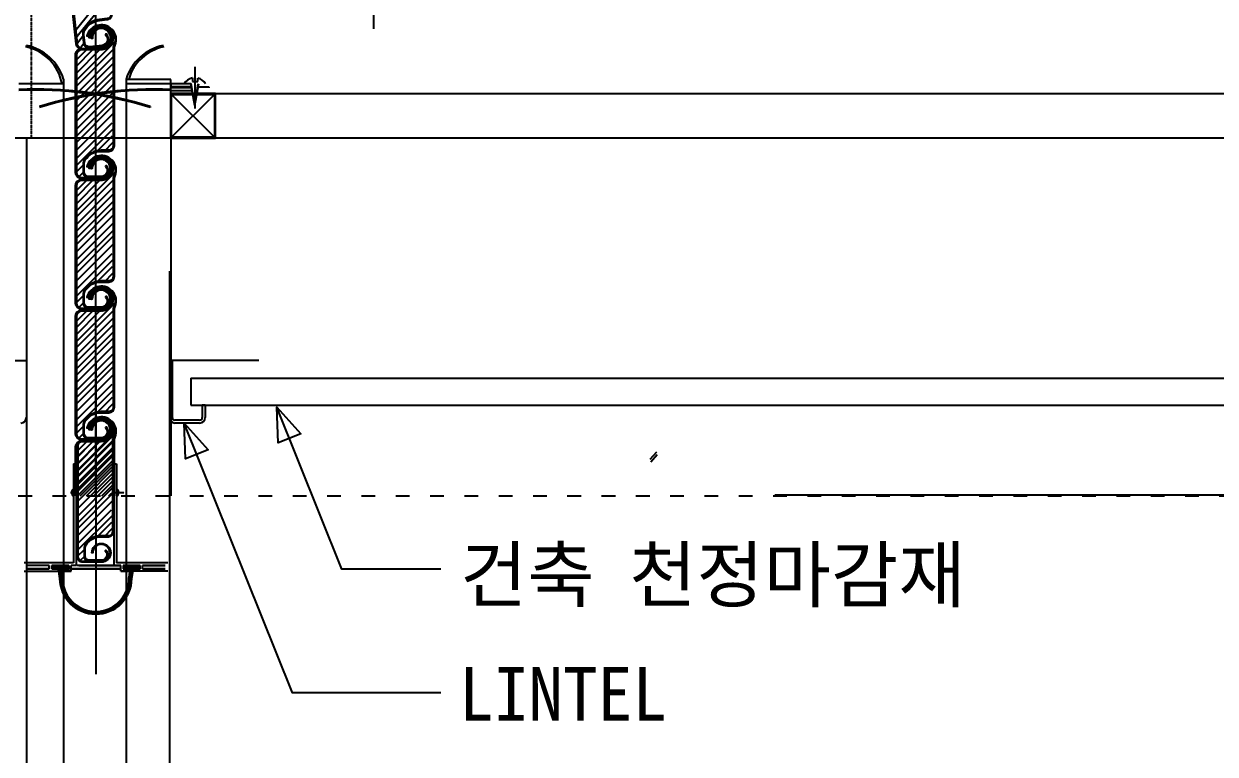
# Model space of a CAD drawing. Header units: millimetres. Extents: x -6941 to 136681, y 2065 to 58366.
# Drawn here: x 46986 to 51152, y 30791 to 33343 of the extents above; entities that cross this region are included whole.
import ezdxf

# ---------------------------------------------------------------- set-up
doc = ezdxf.new("R2010")
doc.units = ezdxf.units.MM
doc.header["$LTSCALE"] = 4
doc.header["$MEASUREMENT"] = 0
for name, pattern in [('ACAD_ISO03W100', [30, 12, -18]), ('CENTER', [2, 1.25, -0.25, 0.25, -0.25]), ('HIDDENX2', [0.75, 0.5, -0.25]), ('PHANTOM2', [1.25, 0.625, -0.125, 0.125, -0.125, 0.125, -0.125])]:
    doc.linetypes.add(name, pattern=pattern)
doc.layers.get('0').update_dxf_attribs({"linetype": 'CONTINUOUS'})
for name, color, linetype in [('3', 2, 'CONTINUOUS'), ('4', 4, 'CONTINUOUS'), ('6', 3, 'CONTINUOUS'), ('DIM', 7, 'CONTINUOUS'), ('FIN', 5, 'CONTINUOUS'), ('STL', 4, 'CONTINUOUS'), ('TEXT', 2, 'CONTINUOUS')]:
    doc.layers.add(name, color=color, linetype=linetype)
doc.styles.add('굴림체', font='')
doc.styles.get('굴림체').set_extended_font_data('GulimChe')

msp = doc.modelspace()

# ---------------------------------------------------------------- hatches: boundary and pattern name
h = msp.add_hatch()
h.set_pattern_fill('ANSI31', color=3, scale=7.256249999999998, angle=-83.86252115383817, style=0)
h.set_pattern_definition([(321.1374788461618, (46212.44326268209, 36294.60724938747), (0.5691202514416402, 0.7062632850966888), [])])
h.paths.add_polyline_path([(47171.93789977466, 33278.86942111042), (47133.65830332043, 33634.85663972881), (47128.88759512573, 33679.2226022863, -0.4142135623730951), (47145.82675152344, 33700.24365048941), (47213.24407490904, 33707.49309033241), (47212.8522132931, 33711.13726997834), (47145.4348899075, 33703.88783009809, 0.4142135623730951), (47125.2434154798, 33678.83074067619), (47130.01412368032, 33634.46477817457), (47168.29372012874, 33278.47755953755)])
h.paths.add_polyline_path([(47250.41524293485, 33753.17666268062), (47246.77088385217, 33752.78478179213, -0.2720936361419788), (47230.48127075892, 33717.69248044204), (47237.22536230346, 33718.41767819684, 0.2343127547750866)])
h.paths.add_polyline_path([(47250.41524293485, 33753.17666268062, 0.4169926464723747), (47204.29656805356, 33790.70185886782), (47204.68842966368, 33787.05767922189, -0.4172597362139483), (47246.77088385217, 33752.78478179213)])
h.paths.add_polyline_path([(47204.68842966368, 33787.05767922189), (47204.29656805356, 33790.70185886782, 0.4142135623730886), (47167.16593722815, 33744.62372113105), (47170.81011686826, 33745.01558279704, -0.4142135623731196)])
h.paths.add_polyline_path([(47237.22536230346, 33718.41767819684), (47230.48127075892, 33717.69248044204, -0.1250859566082952), (47212.8522132931, 33711.13726997834), (47213.24407490904, 33707.49309033241, 0.1615525953664839)])
h.paths.add_polyline_path([(47193.92227445498, 33252.97165645372), (47261.33959784058, 33260.22109638985), (47260.94773622465, 33263.8652759799), (47216.45837642138, 33259.08129874703), (47193.53041283905, 33256.61583615553, -0.4142135623730951), (47172.50936462663, 33273.55499256488), (47171.93789977466, 33278.86942111042), (47168.29372012874, 33278.47755953755), (47168.86518498652, 33273.16313086163, 0.4142135623730951)])
h.paths.add_polyline_path([(47254.22077851256, 33326.42369318839), (47253.82891690244, 33330.06787279707, 0.4142135623731398), (47222.66086912716, 33291.38914410111), (47226.30504877309, 33291.78100571122, -0.4142135623731718)])
h.paths.add_polyline_path([(47292.55311797608, 33291.83927413162, 0.4744978678080391), (47253.82891690244, 33330.06787279707), (47254.22077851256, 33326.42369318839, -0.4818210777863555), (47288.82471982508, 33291.43835639667)])
h.paths.add_polyline_path([(47292.55311797608, 33291.83927413162), (47288.82471982508, 33291.43835639667, -0.3496906137869519), (47260.94773622465, 33263.8652759799), (47261.33959784058, 33260.22109638985, 0.3563939586925693)])
h = msp.add_hatch()
h.set_pattern_fill('ANSI31', color=3, scale=7.256249999999999, angle=-90.00000000000001, style=0)
h.set_pattern_definition([(315, (46538.52994882038, 35931.28781516191), (0.641367947623111, 0.6413679476231104), [])])
h.paths.add_polyline_path([(47170.09895072554, 32830.25166520935), (47170.09895072554, 33188.29108664852), (47170.09895072554, 33232.91281106036, -0.4142135623730951), (47189.18846993476, 33252.00233029287), (47256.99444217027, 33252.00233029287), (47256.99444217027, 33255.66751796838), (47189.18846993476, 33255.66751796838, 0.4142135623730951), (47166.43376303839, 33232.91281106036), (47166.43376303839, 33188.29108664852), (47166.43376303839, 32830.25166520935)])
h.paths.add_polyline_path([(47298.83678838962, 33293.44991857272), (47295.1714202238, 33293.44991857272, -0.2720936361419788), (47275.22330065842, 33260.30035398986), (47282.00627068293, 33260.30035398986, 0.2343127547750866)])
h.paths.add_polyline_path([(47298.83678838962, 33293.44991857272, 0.4169926464723747), (47256.99444217027, 33335.6907824808), (47256.99444217027, 33332.02559480529, -0.4172597362139483), (47295.1714202238, 33293.44991857272)])
h.paths.add_polyline_path([(47256.99444217027, 33332.02559480529), (47256.99444217027, 33335.6907824808, 0.4142135623730886), (47215.15021606467, 33293.8465564334), (47218.81540375182, 33293.8465564334, -0.4142135623731196)])
h.paths.add_polyline_path([(47282.00627068293, 33260.30035398986), (47275.22330065842, 33260.30035398986, -0.1250859566082952), (47256.99444217027, 33255.66751796838), (47256.99444217027, 33252.00233029287, 0.1615525953664839)])
h.paths.add_polyline_path([(47189.18846993476, 32802.15189296838), (47256.99444217027, 32802.15189296838), (47256.99444217027, 32805.81708068114), (47212.24860913937, 32805.81708068114), (47189.18846993476, 32805.81708068114, -0.4142135623730951), (47170.09895072554, 32824.9065998764), (47170.09895072554, 32830.25166520935), (47166.43376303839, 32830.25166520935), (47166.43376303839, 32824.9065998764, 0.4142135623730951)])
h.paths.add_polyline_path([(47256.99444217027, 32868.73613597911), (47256.99444217027, 32872.40132365462, 0.4142135623731398), (47221.8697268225, 32837.27660829287), (47225.53491451547, 32837.27660829287, -0.4142135623731718)])
h.paths.add_polyline_path([(47291.40949415744, 32830.25166520935, 0.4744978678080391), (47256.99444217027, 32872.40132365462), (47256.99444217027, 32868.73613597911, -0.4818210777863555), (47287.65960246094, 32830.25166520935)])
h.paths.add_polyline_path([(47291.40949415744, 32830.25166520935), (47287.65960246094, 32830.25166520935, -0.3496906137869519), (47256.99444217027, 32805.81708068114), (47256.99444217027, 32802.15189296838, 0.3563939586925693)])
h = msp.add_hatch()
h.set_pattern_fill('ANSI31', color=3, scale=7.256249999999999, angle=-90.00000000000001, style=0)
h.set_pattern_definition([(315, (46538.52994882038, 35474.64719021779), (0.641367947623111, 0.6413679476231104), [])])
h.paths.add_polyline_path([(47170.09895072554, 32373.6110402466), (47170.09895072554, 32731.6504617044), (47170.09895072554, 32776.27218609762, -0.4142135623730951), (47189.18846993476, 32795.36170529287), (47256.99444217027, 32795.36170529287), (47256.99444217027, 32799.02689296838), (47189.18846993476, 32799.02689296838, 0.4142135623730951), (47166.43376303839, 32776.27218609762), (47166.43376303839, 32731.6504617044), (47166.43376303839, 32373.6110402466)])
h.paths.add_polyline_path([(47298.83678838962, 32836.8092936286), (47295.1714202238, 32836.8092936286, -0.2720936361419788), (47275.22330065842, 32803.65972902712), (47282.00627068293, 32803.65972902712, 0.2343127547750866)])
h.paths.add_polyline_path([(47298.83678838962, 32836.8092936286, 0.4169926464723747), (47256.99444217027, 32879.05015751805), (47256.99444217027, 32875.38496984255, -0.4172597362139483), (47295.1714202238, 32836.8092936286)])
h.paths.add_polyline_path([(47256.99444217027, 32875.38496984255), (47256.99444217027, 32879.05015751805, 0.4142135623730886), (47215.15021606467, 32837.20593137752), (47218.81540375182, 32837.20593137752, -0.4142135623731196)])
h.paths.add_polyline_path([(47282.00627068293, 32803.65972902712), (47275.22330065842, 32803.65972902712, -0.1250859566082952), (47256.99444217027, 32799.02689296838), (47256.99444217027, 32795.36170529287, 0.1615525953664839)])
h.paths.add_polyline_path([(47189.18846993476, 32345.51126796838), (47256.99444217027, 32345.51126796838), (47256.99444217027, 32349.17645564389), (47212.24860913937, 32349.17645564389), (47189.18846993476, 32349.17645564389, -0.4142135623730951), (47170.09895072554, 32368.2659748764), (47170.09895072554, 32373.6110402466), (47166.43376303839, 32373.6110402466), (47166.43376303839, 32368.2659748764, 0.4142135623730951)])
h.paths.add_polyline_path([(47256.99444217027, 32412.09551103499), (47256.99444217027, 32415.76069861736, 0.4142135623731398), (47221.8697268225, 32380.63598333012), (47225.53491451547, 32380.63598333012, -0.4142135623731718)])
h.paths.add_polyline_path([(47291.40949415744, 32373.6110402466, 0.4744978678080391), (47256.99444217027, 32415.76069861736), (47256.99444217027, 32412.09551103499, -0.4818210777863555), (47287.65960246094, 32373.6110402466)])
h.paths.add_polyline_path([(47291.40949415744, 32373.6110402466), (47287.65960246094, 32373.6110402466, -0.3496906137869519), (47256.99444217027, 32349.17645564389), (47256.99444217027, 32345.51126796838, 0.3563939586925693)])
h = msp.add_hatch()
h.set_pattern_fill('ANSI31', color=3, scale=7.256249999999999, angle=-90.00000000000001, style=0)
h.set_pattern_definition([(315, (46538.52994882038, 35018.00656521779), (0.641367947623111, 0.6413679476231104), [])])
h.paths.add_polyline_path([(47170.09895072554, 31916.9704152466), (47170.09895072554, 32275.0098367044), (47170.09895072554, 32319.63156106036, -0.4142135623730951), (47189.18846993476, 32338.72108029287), (47256.99444217027, 32338.72108029287), (47256.99444217027, 32342.38626796838), (47189.18846993476, 32342.38626796838, 0.4142135623730951), (47166.43376303839, 32319.63156106036), (47166.43376303839, 32275.0098367044), (47166.43376303839, 31916.9704152466)])
h.paths.add_polyline_path([(47298.83678838962, 32380.1686686286), (47295.1714202238, 32380.1686686286, -0.2720936361419788), (47275.22330065842, 32347.01910402712), (47282.00627068293, 32347.01910402712, 0.2343127547750866)])
h.paths.add_polyline_path([(47298.83678838962, 32380.1686686286, 0.4169926464723747), (47256.99444217027, 32422.4095324808), (47256.99444217027, 32418.74434480529, -0.4172597362139483), (47295.1714202238, 32380.1686686286)])
h.paths.add_polyline_path([(47256.99444217027, 32418.74434480529), (47256.99444217027, 32422.4095324808, 0.4142135623730886), (47215.15021606467, 32380.5653064334), (47218.81540375182, 32380.5653064334, -0.4142135623731196)])
h.paths.add_polyline_path([(47282.00627068293, 32347.01910402712), (47275.22330065842, 32347.01910402712, -0.1250859566082952), (47256.99444217027, 32342.38626796838), (47256.99444217027, 32338.72108029287, 0.1615525953664839)])
h.paths.add_polyline_path([(47189.18846993476, 31888.87064296838), (47256.99444217027, 31888.87064296838), (47256.99444217027, 31892.53583064389), (47212.24860913937, 31892.53583064389), (47189.18846993476, 31892.53583064389, -0.4142135623730951), (47170.09895072554, 31911.6253498764), (47170.09895072554, 31916.9704152466), (47166.43376303839, 31916.9704152466), (47166.43376303839, 31911.6253498764, 0.4142135623730951)])
h.paths.add_polyline_path([(47256.99444217027, 31955.45488597911), (47256.99444217027, 31959.12007365462, 0.4142135623731398), (47221.8697268225, 31923.99535829287), (47225.53491451547, 31923.99535829287, -0.4142135623731718)])
h.paths.add_polyline_path([(47291.40949415744, 31916.9704152466, 0.4744978678080391), (47256.99444217027, 31959.12007365462), (47256.99444217027, 31955.45488597911, -0.4818210777863555), (47287.65960246094, 31916.9704152466)])
h.paths.add_polyline_path([(47291.40949415744, 31916.9704152466), (47287.65960246094, 31916.9704152466, -0.3496906137869519), (47256.99444217027, 31892.53583064389), (47256.99444217027, 31888.87064296838, 0.3563939586925693)])
h = msp.add_hatch()
h.set_pattern_fill('ANSI31', color=3, scale=6.830178528374999, angle=-90.00000000000001, style=0)
h.set_pattern_definition([(315, (46580.71664633814, 34406.57171050172), (0.60370819426609, 0.6037081942660892), [])])
h.paths.add_polyline_path([(47175.2012680087, 31487.62176707473), (47175.2012680087, 31824.63787988845), (47175.2012680087, 31866.63951211695, -0.4142135623730951), (47193.1698915025, 31884.60813560609), (47256.99444215398, 31884.60813560609), (47256.99444215398, 31888.05811131459), (47193.1698915025, 31888.05811131459, 0.4142135623730951), (47171.75129229787, 31866.63951211695), (47171.75129229787, 31824.63787988845), (47171.75129229787, 31487.62176707473)])
h.paths.add_polyline_path([(47296.37989534649, 31923.62201023933), (47292.92974975428, 31923.62201023933, -0.2720936361419788), (47274.15294107867, 31892.41891716693), (47280.53762962345, 31892.41891716693, 0.2343127547750866)])
h.paths.add_polyline_path([(47296.37989534649, 31923.62201023933, 0.4169926464723747), (47256.99444215398, 31963.38258100759), (47256.99444215398, 31959.93260528978, -0.4172597362139483), (47292.92974975428, 31923.62201023933)])
h.paths.add_polyline_path([(47256.99444215398, 31959.93260528978), (47256.99444215398, 31963.38258100759, 0.4142135623730886), (47217.60721945497, 31923.99535830219), (47221.0571951658, 31923.99535830219, -0.4142135623731196)])
h.paths.add_polyline_path([(47280.53762962345, 31892.41891716693), (47274.15294107867, 31892.41891716693, -0.1250859566082952), (47256.99444215398, 31888.05811131459), (47256.99444215398, 31884.60813560609, 0.1615525953664839)])
h.paths.add_polyline_path([(47193.1698915025, 31461.17195329715), (47256.99444215398, 31461.17195329715), (47256.99444215398, 31464.62192899633), (47214.8759886838, 31464.62192899633), (47193.1698915025, 31464.62192899633, -0.4142135623730951), (47175.2012680087, 31482.5905525041), (47175.2012680087, 31487.62176707473), (47171.75129229787, 31487.62176707473), (47171.75129229787, 31482.5905525041, 0.4142135623730951)])
h.paths.add_polyline_path([(47256.99444215398, 31523.84651204657), (47256.99444215398, 31527.29648775507, 0.4142135623731398), (47223.93217492502, 31494.23422053542), (47227.38215063584, 31494.23422053542, -0.4142135623731718)])
h.paths.add_polyline_path([(47289.3887159345, 31487.62176707473, 0.4744978678080391), (47256.99444215398, 31527.29648775507), (47256.99444215398, 31523.84651204657, -0.4818210777863555), (47285.85900985231, 31487.62176707473)])
h.paths.add_polyline_path([(47289.3887159345, 31487.62176707473), (47285.85900985231, 31487.62176707473, -0.3496906137869519), (47256.99444215398, 31464.62192899633), (47256.99444215398, 31461.17195329715, 0.3563939586925693)])
h = msp.add_hatch()
h.set_pattern_fill('ANSI31', color=2, scale=5.883013375, style=0)
h.set_pattern_definition([(45, (26427.04478049943, 21769.21184454199), (-0.5199898314092072, 0.5199898314092073), [])])
edge = h.paths.add_edge_path()
edge.add_line((47121.73509463961, 31404.88299819727), (47122.48597640706, 31429.55791376221))
edge.add_line((47122.48597640721, 31429.55791376617), (47121.89412647805, 31429.55791376617))
edge.add_line((47121.89412647802, 31429.55791376617), (47121.89412647802, 31438.38243382859))
edge.add_line((47121.89412647802, 31438.38243381206), (47145.42617997803, 31438.38243381206))
edge.add_line((47145.42617997797, 31438.38243381206), (47145.42617997797, 31444.26544718716))
edge.add_line((47145.42617997797, 31444.26544719462), (47086.59604622825, 31444.26544719462))
edge.add_line((47086.59604622868, 31444.26544719462), (47086.59604622842, 31438.38243381951))
edge.add_line((47086.5960462281, 31438.38243381206), (47110.1280997275, 31438.38243381206))
edge.add_line((47110.12809972747, 31438.38243381206), (47112.6196217453, 31403.98343899094))
edge.add_arc((47240.61809743815, 31408.16965792414), 128.0669130126674, 181.8732036635508, 269.5241048742223)
edge.add_line((47239.55439397776, 31280.10716246527), (47239.55439397776, 31289.2831045463))
edge.add_arc((47240.64225583747, 31408.23245685633), 118.9543267733494, 181.6135202358272, 269.476010971705, ccw=False)
edge = h.paths.add_edge_path()
edge.add_line((47368.98068824494, 31438.38243381206), (47392.5127417274, 31438.38243381206))
edge.add_line((47392.51274172743, 31438.38243381206), (47392.51274172804, 31444.26544718716))
edge.add_line((47392.51274172801, 31444.26544719462), (47333.68260797799, 31444.26544719462))
edge.add_line((47333.68260797814, 31444.26544719462), (47333.68260797753, 31438.38243381951))
edge.add_line((47333.68260797756, 31438.38243381206), (47357.21466147756, 31438.38243381206))
edge.add_line((47357.2146614775, 31438.38243381206), (47357.21466147812, 31429.55791374964))
edge.add_line((47357.21466147809, 31429.55791376617), (47356.14676968945, 31429.55791376617))
edge.add_line((47356.14676968953, 31429.55791376617), (47353.5358514141, 31407.98259971772))
edge.add_arc((47238.90340740038, 31403.98343900304), 114.7021817878917, -89.67481888241991, 1.998056838418222, ccw=False)
edge.add_line((47239.55439397776, 31289.28310453978), (47239.55439397776, 31280.10716245875))
edge.add_arc((47238.90340740329, 31403.98343900304), 123.8779870300292, 270.3010942928998, 360)
edge.add_line((47362.78139443372, 31403.98343900304), (47368.980688245, 31438.38243382417))

# ---------------------------------------------------------------- linework, layer by layer
at = {"color": 1, "linetype": 'CENTER'}
for p, q in [((48209.48154068321, 36455.0311831021), (48209.48154068321, 33325.06960898724)), ((47148.90339472683, 31705.3170083658), (47173.60490656984, 31705.3170083658)), ((47307.06548837423, 31705.3170083658), (47337.38648295929, 31705.3170083658))]:
    msp.add_line(p, q, dxfattribs=at)
at = {"color": 1}
for p, q in [((47237.60654072396, 31693.063275312), (47237.60654072396, 34392.09479445677)), ((47237.60654072396, 31693.063275312), (47237.60654072396, 34392.09479445677)), ((47583.8852357236, 33192.61789217677), (47583.8852357236, 33046.71101233076)), ((47238.74495679049, 31070.29598247346), (47238.74495679049, 32156.45509421911)), ((47238.74495679049, 31070.29598247346), (47238.74495679049, 32156.45509421911))]:
    msp.add_line(p, q, dxfattribs=at)
at = {"color": 2}
msp.add_line((46995.27471749638, 33266.82004455563), (46993.67765676989, 33262.03339116734), dxfattribs=at)
for p, q in [((47256.99444217027, 33258.79251796838), (47237.13316876676, 33258.79251796838)), ((47256.99444217027, 33255.66751796838), (47256.99444217027, 33258.79251796838)), ((47125.10654072396, 33132.57681580346), (46968.85654072396, 33132.57681580346)), ((47125.10654072396, 33149.7689783768), (47125.10654072396, 17872.90518623397)), ((47343.85654072396, 33149.7689783768), (47343.85654072396, 17872.90518623397)), ((47500.10654072396, 33148.01904821854), (47343.85654072396, 33148.01904821854)), ((47500.10654072396, 33132.57681580346), (47343.85654072396, 33132.57681580346)), ((47500.0433191017, 32943.063275312), (47500.10654072396, 33148.01904821854)), ((47500.10654072396, 33122.59079448965), (47573.47755284284, 33122.59079448965)), ((47583.71846238735, 33057.88966111925), (47570.34842428404, 33132.57681580346)), ((47583.8852357236, 33056.83600239542), (47571.89696319986, 33132.57681580346)), ((47575.61575700531, 33154.36684180137), (47575.61575700531, 33140.64894326117)), ((47575.61575700531, 33140.64894326117), (47594.18119456388, 33140.64894326117)), ((47583.71846238735, 33057.88966111925), (47598.64300190823, 33132.57681580346)), ((47583.8852357236, 33056.83600239542), (47595.87350824734, 33132.57681580346)), ((47594.18119456388, 33140.64894326117), (47594.18119456388, 33153.15309351396)), ((47594.29291860435, 33122.59079448965), (47633.23154072279, 33122.59079448965)), ((47633.23154072279, 33122.59079448965), (47633.23154072279, 33119.46579448965)), ((47573.97217852415, 33119.46579448965), (47500.10654072396, 33119.46579448965)), ((47500.10654072396, 33110.09079448965), (47575.45605557973, 33110.09079448965)), ((47427.63774460067, 33053.8620357224), (47427.63774460067, 33050.7370357224)), ((47500.0433191017, 32943.063275312), (47499.81440685459, 31693.063275312)), ((47256.99444217027, 32802.15189296838), (47210.90866641027, 32802.15189296838)), ((47256.99444217027, 32799.02689296838), (47256.99444217027, 32802.15189296838)), ((47256.99444217027, 32345.51126796838), (47210.90866641027, 32345.51126796838)), ((47256.99444217027, 32342.38626796838), (47256.99444217027, 32345.51126796838)), ((47256.99444217027, 31888.87064296838), (47210.90866641027, 31888.87064296838)), ((47256.99444217027, 31885.74564296838), (47256.99444217027, 31888.87064296838)), ((46995.07061973973, 31839.50118156236), (46995.07061973973, 31810.08611469615)), ((47160.40997551232, 31805.32823573884), (47160.40997551232, 31458.97298063237)), ((47160.40997551232, 31805.32823573884), (47169.23449557451, 31805.32823573884)), ((47169.23449557451, 31805.32823573884), (47169.23449557451, 31450.14846056786)), ((47300.92857572776, 31823.98221915674), (47300.92857572776, 31450.14846056786)), ((47300.92857572776, 31805.32823573884), (47309.75309579053, 31805.32823573884)), ((47309.75309579053, 31805.32823573884), (47309.75309579053, 31458.97298063237)), ((47160.40997551232, 31458.97298063237), (46987.12052691381, 31458.97298063237)), ((47489.58246241559, 31458.97298063237), (47309.75309579053, 31458.97298063237)), ((46987.12052691381, 31429.55791376617), (47107.72230110133, 31429.55791376617)), ((47075.3657275392, 31450.14846056786), (46995.94504697658, 31450.14846056786)), ((46995.94504697658, 31438.38243381206), (47075.3657275392, 31438.38243381206)), ((47075.3657275392, 31438.38243381206), (46995.945046976, 31438.38243381206)), ((47143.02038135184, 31450.14846056786), (47084.19024760139, 31450.14846056786)), ((47084.19024760139, 31438.38243381206), (47107.72230110133, 31438.38243381206)), ((47107.72230110133, 31438.38243381206), (47084.19024760139, 31438.38243381206)), ((47119.48832785131, 31438.38243381206), (47143.02038135184, 31438.38243381206)), ((47143.02038135184, 31438.38243381206), (47119.48832785131, 31438.38243381206)), ((47119.48832785131, 31429.55791376617), (47151.84490141403, 31429.55791376617)), ((47151.84490141403, 31429.55791376617), (47119.48832785131, 31429.55791376617)), ((47169.23449557451, 31450.14846056786), (47151.84490141403, 31450.14846056786)), ((47154.25070004074, 31438.38243381206), (47324.85808791595, 31438.38243381206)), ((47324.85808791478, 31438.38243381206), (47154.25070004074, 31438.38243381206)), ((47324.85808791595, 31450.14846056786), (47300.92857572776, 31450.14846056786)), ((47307.4684937543, 31450.14846056786), (47324.85808791595, 31450.14846056786)), ((47324.85808791478, 31429.55791376617), (47357.2146614775, 31429.55791376617)), ((47357.2146614775, 31429.55791376617), (47324.85808791478, 31429.55791376617)), ((47392.51274172801, 31450.14846056786), (47333.68260797814, 31450.14846056786)), ((47333.68260797814, 31450.14846056786), (47392.51274172801, 31450.14846056786)), ((47333.68260797814, 31438.38243381206), (47357.2146614775, 31438.38243381206)), ((47357.2146614775, 31438.38243381206), (47333.68260797756, 31438.38243381206)), ((47368.98068822748, 31438.38243381206), (47392.51274172743, 31438.38243381206)), ((47392.51274172801, 31438.38243381206), (47368.98068822748, 31438.38243381206)), ((47489.58246241559, 31429.55791376617), (47368.98068822748, 31429.55791376617)), ((47480.75794235282, 31450.14846056786), (47401.3372617902, 31450.14846056786)), ((47401.3372617902, 31450.14846056786), (47480.75794235282, 31450.14846056786)), ((47401.3372617902, 31438.38243381206), (47480.75794235282, 31438.38243381206)), ((47480.75794235282, 31438.38243381206), (47401.3372617902, 31438.38243381206))]:
    msp.add_line(p, q)
at = {"color": 6}
for p, q in [((47653.1683191017, 32946.18827540513), (47503.1683191017, 33096.18827534925)), ((47653.1683191017, 33096.18827534925), (47503.1683191017, 32946.18827540513))]:
    msp.add_line(p, q, dxfattribs=at)
at = {"color": 35}
for p, q in [((47656.2933191017, 33099.313275312), (51490.73154072396, 33099.313275312)), ((51487.60654072396, 31696.18827540513), (49612.60654072396, 31696.18827540513))]:
    msp.add_line(p, q, dxfattribs=at)
at = {"color": 1, "linetype": 'ByBlock'}
msp.add_line((47238.74495679049, 31636.16518430498), (47238.74495679049, 32156.45509421911), dxfattribs=at)
msp.add_line((47238.74495679049, 31636.16518430498), (47238.74495679049, 32156.45509421911), dxfattribs=at)
at = {"color": 1, "linetype": 'ACAD_ISO03W100'}
msp.add_line((44686.7767038279, 31693.063275312), (54476.38328721516, 31693.063275312), dxfattribs=at)
at = {"color": 0}
for p, q in [((47160.40997551232, 31458.97298063237), (46987.12052691381, 31458.97298063237)), ((47489.58246241559, 31458.97298063237), (47309.75309579053, 31458.97298063237)), ((46995.94504697658, 31438.38243381206), (47075.3657275392, 31438.38243381206)), ((47075.3657275392, 31438.38243381206), (47075.3657275392, 31450.14846056786)), ((47084.19024760139, 31438.38243381206), (47084.19024760139, 31450.14846056786)), ((47084.19024760139, 31450.14846056786), (47143.02038135184, 31450.14846056786)), ((47084.19024760139, 31444.26544719462), (47143.02038135184, 31444.26544719462)), ((47107.72230110133, 31429.55791376617), (47107.72230110133, 31438.38243381206)), ((47112.61962174557, 31403.98343900304), (47107.72230110133, 31438.38243381206)), ((47143.02038135184, 31438.38243381206), (47119.48832785131, 31438.38243381206)), ((47119.48832785131, 31438.38243381206), (47119.48832785131, 31429.55791376617)), ((47119.48832785131, 31438.38243381206), (47121.79542699132, 31403.98343900304)), ((47143.02038135184, 31450.14846056786), (47143.02038135184, 31438.38243381206)), ((47151.84490141403, 31429.55791376617), (47151.84490141403, 31450.14846056786)), ((47300.92857572776, 31450.14846056786), (47171.64029420123, 31450.14846056786)), ((47178.18021222777, 31450.14846056786), (47307.4684937543, 31450.14846056786)), ((47324.85808791478, 31429.55791376617), (47324.85808791595, 31450.14846056786)), ((47392.51274172801, 31450.14846056786), (47333.68260797814, 31450.14846056786)), ((47333.68260797814, 31450.14846056786), (47333.68260797756, 31438.38243381206)), ((47333.68260797814, 31444.26544719462), (47392.51274172801, 31444.26544719462)), ((47333.68260797756, 31438.38243381206), (47357.2146614775, 31438.38243381206)), ((47357.2146614775, 31438.38243381206), (47353.45635955806, 31407.32571902771)), ((47357.2146614775, 31438.38243381206), (47357.2146614775, 31429.55791376617)), ((47368.98068822748, 31438.38243381206), (47362.78139443372, 31403.98343900304)), ((47368.98068822748, 31429.55791376617), (47368.98068822748, 31438.38243381206)), ((47392.51274172743, 31438.38243381206), (47392.51274172801, 31450.14846056786)), ((47401.3372617902, 31438.38243381206), (47401.3372617902, 31450.14846056786)), ((47480.75794235282, 31438.38243381206), (47401.3372617902, 31438.38243381206))]:
    msp.add_line(p, q, dxfattribs=at)
msp.add_lwpolyline([(46800.10654072396, 36508.68827540513), (51490.73154072396, 36508.68827540513), (51490.73154072396, 32943.063275312), (46800.10654072396, 32943.063275312)], close=True)
for points in [[(47133.65830332043, 33634.85663972881), (47172.50936462663, 33273.55499256488, 0.4142135623730951), (47193.53041283905, 33256.61583615553), (47260.94773622465, 33263.8652759799, 2.414213562373095), (47226.30504877309, 33291.78100571122), (47222.66086912716, 33291.38914410111, -2.414213562373095), (47261.33959784058, 33260.22109638985), (47193.92227445498, 33252.97165645372, -0.4142135623730951), (47168.86518498652, 33273.16313086163), (47130.01412368032, 33634.46477817457)], [(47261.96379490432, 33648.65343410608), (47291.05097098511, 33378.15259628084, -0.4142135623730951), (47277.36413261739, 33361.16758937102), (47250.79198938913, 33358.31026502039, 0.2519843562515116), (47195.63325244237, 33320.50851222214, 0.1468968027076491), (47192.47333148962, 33303.58461586844), (47195.43732820896, 33276.02045519363, 0.4142135623730951), (47216.45837642138, 33259.08129874703), (47260.94773622465, 33263.8652759799, 0.6681786379193074), (47273.66689968041, 33307.18588784423), (47271.36716354873, 33304.33197572913, -0.6681786379192922), (47260.55587460871, 33267.50945562583), (47216.06651481127, 33262.72547839295, -0.4142135623730951), (47199.08150785488, 33276.41231680375), (47196.11751113555, 33303.97647747856, -0.1468968027076534), (47198.89050298955, 33318.82805999454, -0.2519843562515098), (47251.18385100507, 33354.66608543035), (47277.75599423332, 33357.52340966921, 0.4142135623730951), (47294.69515063104, 33378.54445789095), (47265.60797454442, 33649.04529571619)], [(47166.43376303839, 33188.29108664852), (47166.43376303839, 33232.91281106036, -0.4142135623730951), (47189.18846993476, 33255.66751796838), (47256.99444217027, 33255.66751796838, 2.414213562373095), (47218.81540375182, 33293.8465564334), (47215.15021606467, 33293.8465564334, -2.414213562373095), (47256.99444217027, 33252.00233029287), (47189.18846993476, 33252.00233029287, 0.4142135623730951), (47170.09895072554, 33232.91281106036), (47170.09895072554, 33188.29108664852)], [(47302.80928827708, 33188.29108664852), (47302.80928827708, 33261.11444447275, 1.12925812877226), (47206.34668700516, 33300.77380126428), (47209.88025132103, 33299.80039278131, -1.140281458167133), (47299.14410058993, 33262.09102513354), (47299.14410058993, 33188.29108664852)], [(47170.09895072554, 33188.29108664852), (47170.09895072554, 32824.9065998764, 0.4142135623730951), (47189.18846993476, 32805.81708068114), (47256.99444217027, 32805.81708068114, 2.414213562373095), (47225.53491451547, 32837.27660829287), (47221.8697268225, 32837.27660829287, -2.414213562373095), (47256.99444217027, 32802.15189296838), (47189.18846993476, 32802.15189296838, -0.4142135623730951), (47166.43376303839, 32824.9065998764), (47166.43376303839, 33188.29108664852)], [(47299.14410058993, 33188.29108664852), (47299.14410058993, 32916.23085977595, -0.4142135623730951), (47283.71976906785, 32900.8065282562), (47256.99444217027, 32900.8065282562, 0.2519843562515116), (47198.11030838757, 32869.11871403542, 0.1468968027076491), (47193.15908993014, 32852.62966303241), (47193.15908993014, 32824.9065998764, 0.4142135623730951), (47212.24860913937, 32805.81708068114), (47256.99444217027, 32805.81708068114, 0.6681786379193074), (47274.27230263131, 32847.52952570182), (47271.6806235607, 32844.93784669873, -0.6681786379192922), (47256.99444217027, 32809.48226835665), (47212.24860913937, 32809.48226835665, -0.4142135623730951), (47196.82427761729, 32824.9065998764), (47196.82427761729, 32852.62966303241, -0.1468968027076534), (47201.16922442687, 32867.09964655426, -0.2519843562515098), (47256.99444217027, 32897.14134054344), (47283.71976906785, 32897.14134054344, 0.4142135623730951), (47302.80928827708, 32916.23085977595), (47302.80928827708, 33188.29108664852)], [(47166.43376303839, 32731.6504617044), (47166.43376303839, 32776.27218609762, -0.4142135623730951), (47189.18846993476, 32799.02689296838), (47256.99444217027, 32799.02689296838, 2.414213562373095), (47218.81540375182, 32837.20593137752), (47215.15021606467, 32837.20593137752, -2.414213562373095), (47256.99444217027, 32795.36170529287), (47189.18846993476, 32795.36170529287, 0.4142135623730951), (47170.09895072554, 32776.27218609762), (47170.09895072554, 32731.6504617044)], [(47302.80928827708, 32731.6504617044), (47302.80928827708, 32804.47381951001, 1.12925812877226), (47206.34668700516, 32844.13317626428), (47209.88025132103, 32843.15976781856, -1.140281458167133), (47299.14410058993, 32805.45040013354), (47299.14410058993, 32731.6504617044)], [(47170.09895072554, 32731.6504617044), (47170.09895072554, 32368.2659748764, 0.4142135623730951), (47189.18846993476, 32349.17645564389), (47256.99444217027, 32349.17645564389, 2.414213562373095), (47225.53491451547, 32380.63598333012), (47221.8697268225, 32380.63598333012, -2.414213562373095), (47256.99444217027, 32345.51126796838), (47189.18846993476, 32345.51126796838, -0.4142135623730951), (47166.43376303839, 32368.2659748764), (47166.43376303839, 32731.6504617044)], [(47299.14410058993, 32731.6504617044), (47299.14410058993, 32459.59023477595, -0.4142135623730951), (47283.71976906785, 32444.16590331208), (47256.99444217027, 32444.16590331208, 0.2519843562515116), (47198.11030838757, 32412.47808907267, 0.1468968027076491), (47193.15908993014, 32395.98903806966), (47193.15908993014, 32368.2659748764, 0.4142135623730951), (47212.24860913937, 32349.17645564389), (47256.99444217027, 32349.17645564389, 0.6681786379193074), (47274.27230263131, 32390.88890070182), (47271.6806235607, 32388.29722164285, -0.6681786379192922), (47256.99444217027, 32352.84164335665), (47212.24860913937, 32352.84164335665, -0.4142135623730951), (47196.82427761729, 32368.2659748764), (47196.82427761729, 32395.98903806966, -0.1468968027076534), (47201.16922442687, 32410.45902159151, -0.2519843562515098), (47256.99444217027, 32440.50071554344), (47283.71976906785, 32440.50071554344, 0.4142135623730951), (47302.80928827708, 32459.59023477595), (47302.80928827708, 32731.6504617044)], [(47166.43376303839, 32275.0098367044), (47166.43376303839, 32319.63156106036, -0.4142135623730951), (47189.18846993476, 32342.38626796838), (47256.99444217027, 32342.38626796838, 2.414213562373095), (47218.81540375182, 32380.5653064334), (47215.15021606467, 32380.5653064334, -2.414213562373095), (47256.99444217027, 32338.72108029287), (47189.18846993476, 32338.72108029287, 0.4142135623730951), (47170.09895072554, 32319.63156106036), (47170.09895072554, 32275.0098367044)], [(47302.80928827708, 32275.0098367044), (47302.80928827708, 32347.83319451001, 1.12925812877226), (47206.34668700516, 32387.49255126428), (47209.88025132103, 32386.51914278131, -1.140281458167133), (47299.14410058993, 32348.8097751708), (47299.14410058993, 32275.0098367044)], [(47170.09895072554, 32275.0098367044), (47170.09895072554, 31911.6253498764, 0.4142135623730951), (47189.18846993476, 31892.53583064389), (47256.99444217027, 31892.53583064389, 2.414213562373095), (47225.53491451547, 31923.99535829287), (47221.8697268225, 31923.99535829287, -2.414213562373095), (47256.99444217027, 31888.87064296838), (47189.18846993476, 31888.87064296838, -0.4142135623730951), (47166.43376303839, 31911.6253498764), (47166.43376303839, 32275.0098367044)], [(47299.14410058993, 32275.0098367044), (47299.14410058993, 32002.94960977595, -0.4142135623730951), (47283.71976906785, 31987.5252782562), (47256.99444217027, 31987.5252782562, 0.2519843562515116), (47198.11030838757, 31955.83746403542, 0.1468968027076491), (47193.15908993014, 31939.34841303241), (47193.15908993014, 31911.6253498764, 0.4142135623730951), (47212.24860913937, 31892.53583064389), (47256.99444217027, 31892.53583064389, 0.6681786379193074), (47274.27230263131, 31934.24827575769), (47271.6806235607, 31931.65659660559, -0.6681786379192922), (47256.99444217027, 31896.20101841252), (47212.24860913937, 31896.20101841252, -0.4142135623730951), (47196.82427761729, 31911.6253498764), (47196.82427761729, 31939.34841303241, -0.1468968027076534), (47201.16922442687, 31953.81839655426, -0.2519843562515098), (47256.99444217027, 31983.8600905807), (47283.71976906785, 31983.8600905807, 0.4142135623730951), (47302.80928827708, 32002.94960977595), (47302.80928827708, 32275.0098367044)], [(47166.43376303839, 31818.36921164852), (47166.43376303839, 31862.99093606036, -0.4142135623730951), (47189.18846993476, 31885.74564296838), (47256.99444217027, 31885.74564296838, 2.414213562373095), (47218.81540375182, 31923.9246814334), (47215.15021606467, 31923.9246814334, -2.414213562373095), (47256.99444217027, 31882.08045529287), (47189.18846993476, 31882.08045529287, 0.4142135623730951), (47170.09895072554, 31862.99093606036), (47170.09895072554, 31818.36921164852)], [(47171.75129229787, 31824.63787988845), (47171.75129229787, 31866.63951211695, -0.4142135623730951), (47193.1698915025, 31888.05811131459), (47256.99444215398, 31888.05811131459, 2.414213562373095), (47221.0571951658, 31923.99535830219), (47217.60721945497, 31923.99535830219, -2.414213562373095), (47256.99444215398, 31884.60813560609), (47193.1698915025, 31884.60813560609, 0.4142135623730951), (47175.2012680087, 31866.63951211695), (47175.2012680087, 31824.63787988845)], [(47302.80928827708, 31818.36921164852), (47302.80928827708, 31891.19256956589, 1.12925812877226), (47206.34668700516, 31930.85192626428), (47209.88025132103, 31929.87851778131, -1.140281458167133), (47299.14410058993, 31892.16915013354), (47299.14410058993, 31818.36921164852)], [(47300.11913854049, 31824.63787988845), (47300.11913854049, 31893.18520600062, 1.12925812877226), (47209.32061478614, 31930.51585018721), (47212.64669576546, 31929.59959818136, -1.140281458167133), (47296.66916282908, 31894.10444390115), (47296.66916282908, 31824.63787988845)], [(47175.2012680087, 31824.63787988845), (47175.2012680087, 31482.5905525041, 0.4142135623730951), (47193.1698915025, 31464.62192899633), (47256.99444215398, 31464.62192899633, 2.414213562373095), (47227.38215063584, 31494.23422053542), (47223.93217492502, 31494.23422053542, -2.414213562373095), (47256.99444215398, 31461.17195329715), (47193.1698915025, 31461.17195329715, -0.4142135623730951), (47171.75129229787, 31482.5905525041), (47171.75129229787, 31824.63787988845)], [(47296.66916282908, 31824.63787988845), (47296.66916282908, 31568.55244728822, -0.4142135623730951), (47282.15051504611, 31554.03379950758), (47256.99444215398, 31554.03379950758, 0.2519843562515116), (47201.56785869391, 31524.20662594114, 0.1468968027076491), (47196.90736518942, 31508.68577672254), (47196.90736518942, 31482.5905525041, 0.4142135623730951), (47214.8759886838, 31464.62192899633), (47256.99444215398, 31464.62192899633, 0.6681786379193074), (47273.25778362111, 31503.88510855001), (47270.81828240133, 31501.44560732965, -0.6681786379192922), (47256.99444215398, 31468.07190472346), (47214.8759886838, 31468.07190472346, -0.4142135623730951), (47200.35734090025, 31482.5905525041), (47200.35734090025, 31508.68577672254, -0.1468968027076534), (47204.44716173052, 31522.30611379344, -0.2519843562515098), (47256.99444215398, 31550.5838238084), (47282.15051504611, 31550.5838238084, 0.4142135623730951), (47300.11913854049, 31568.55244728822), (47300.11913854049, 31824.63787988845)]]:
    msp.add_lwpolyline(points, format="xyb")
for points in [[(47571.89696319986, 33132.57681580346), (47500.10654072396, 33132.57681580346), (47500.10654072396, 33123.20181585934), (47573.38084024961, 33123.20181585934)], [(47166.43376303839, 31693.063275312), (47166.43376303839, 31818.36921164852)], [(47170.09895072554, 31818.36921164852), (47170.09895072554, 31693.063275312)], [(47299.14410058993, 31818.36921164852), (47299.14410058993, 31693.063275312)], [(47302.80928827708, 31693.063275312), (47302.80928827708, 31818.36921164852)], [(47152.96666307668, 31704.21579900284), (47157.08085198831, 31704.21579900284), (47157.08085198831, 31706.79594212298), (47153.00187905088, 31706.79594212298)], [(47317.95877652012, 31704.21579900284), (47313.8445876085, 31704.21579900284), (47313.8445876085, 31706.79594212298), (47317.92356054592, 31706.79594212298)]]:
    msp.add_lwpolyline(points)
at = {"color": 6}
for points in [[(47500.0433191017, 32943.063275312), (47656.2933191017, 32943.063275312), (47656.2933191017, 33099.313275312), (47500.0433191017, 33099.313275312)], [(47503.1683191017, 33096.18827534925), (47653.1683191017, 33096.18827534925), (47653.1683191017, 32946.18827540513), (47503.1683191017, 32946.18827540513)]]:
    msp.add_lwpolyline(points, close=True, dxfattribs=at)
for centre, radius, start, end in [((46962.35536896277, 33105.4990904228), 159.6373172004413, 9.765741596313818, 78.6846378577489), ((46961.30500066795, 33098.61160257917), 171.6042587456917, 17.34427130079884, 78.58267111946938), ((47507.65808077997, 33098.61160257917), 171.6042587456917, 101.4173288805306, 162.6557286992011), ((47506.60771248515, 33105.4990904228), 159.6373172004463, 101.3153621422511, 163.8999551036811), ((47583.8852357236, 33110.09079448965), 44.27604732132978, 100.7643992329231, 149.4786278654103), ((47583.8852357236, 33110.09079448965), 44.27604732132978, 30.52137213458973, 76.55333249755193), ((47032.51280427389, 31802.47768450614), 1312.282939344007, 72.47647446426393, 92.78039665926768), ((47022.92699132117, 31725.25812175211), 1385.887854465691, 73.0209073078319, 92.23596382961124), ((47436.45027716937, 31802.47768450614), 1312.282939344007, 87.21960334073232, 107.5235255357361), ((47446.03609012151, 31725.25812175211), 1385.887854465691, 87.76403617038876, 106.9790926921681), ((47166.82149981849, 31705.3170083658), 13.89853097275864, 184.5444266125173, 242.5283608708651), ((47166.82149981849, 31705.3170083658), 13.89853097275864, 117.4716391291349, 173.8916281215391), ((47304.10393977889, 31705.3170083658), 13.89853097275864, 6.1083718784609, 62.52836087086515), ((47304.10393977889, 31705.3170083658), 13.89853097275864, 297.4716391291349, 355.4555733874827)]:
    msp.add_arc(centre, radius, start, end)
at = {"color": 0, "lineweight": 30}
msp.add_arc((47237.70050808731, 31405.18633831378), 125.086670332523, 180.5509948904545, 359.4490051095455, dxfattribs=at)
at = {"color": 0}
msp.add_arc((47237.65234948196, 31405.17070911911), 115.9176118961674, 180.1422099672577, 1.389998410677827, dxfattribs=at)
at = {"layer": '3', "color": 2, "linetype": 'PHANTOM2'}
msp.add_line((47012.27650030582, 36504.07758319836), (47012.27650030582, 32943.063275312), dxfattribs=at)
at = {"layer": '3', "color": 2, "linetype": 'HIDDENX2'}
msp.add_line((46995.256263137, 32943.063275312), (46682.75626313991, 32947.67396751877), dxfattribs=at)
at = {"layer": '4', "color": 0}
msp.add_line((46995.256263137, 32303.29896751877), (46995.256263137, 31967.04896751877), dxfattribs=at)
at = {"layer": '6'}
for p, q in [((47164.26936174396, 33316.68251521971), (47278.1717217935, 33458.03235258993)), ((47167.06517658897, 33292.29704409924), (47284.2378406611, 33437.70524289545)), ((47260.89146124434, 33332.28368803945), (47263.81960143919, 33335.21182818424)), ((47279.02239381221, 33325.69737851706), (47282.08375134275, 33328.75873603013)), ((47169.29985580502, 33270.69348886695), (47196.11779410627, 33303.97384593349)), ((47289.83778670083, 33314.8819856168), (47293.85879649201, 33318.90299541962)), ((47295.14193897487, 33295.46773851004), (47302.99436983771, 33303.32016933795)), ((47166.69514075622, 33191.73933968034), (47230.1905675675, 33255.23476649162)), ((47166.78300297356, 33213.45798766326), (47208.47191957293, 33255.14690427195)), ((47166.86834944996, 33167.19414897349), (47254.73575827202, 33255.06155777808)), ((47166.95311726073, 33120.93088895168), (47299.14410058993, 33253.12187226575)), ((47167.04097948389, 33142.64953693461), (47305.53231243978, 33281.14086993125)), ((47167.25174089081, 33238.64396771502), (47183.28593958288, 33254.67816636052)), ((47180.91527846993, 33255.50920710053), (47198.92585269993, 33277.85985667344)), ((47166.61665622962, 33094.32989617896), (47299.14410058993, 33226.85734050434)), ((47166.6593240225, 33071.19798224505), (47299.14410058993, 33203.68275882762)), ((47166.83195405642, 33046.65337020617), (47299.14410058993, 33178.96551674318)), ((47166.74409183909, 33024.93472218599), (47299.14410058993, 33157.33473097991)), ((47167.04899875333, 32998.97509740751), (47299.14410058993, 33131.07019921851)), ((47166.8424705975, 32970.96143586647), (47299.14410058993, 33103.26306585308)), ((47167.01510063142, 32946.41682382759), (47302.80928827708, 33082.21101144415)), ((47166.92723840827, 32924.69817584466), (47299.14410058993, 33056.91503800538)), ((47166.51713412723, 32868.66790073078), (47294.8789745453, 32997.0297411279)), ((47166.59077737715, 32898.09718307194), (47297.20539524571, 33028.71180091139)), ((47166.68976416115, 32844.1232886919), (47298.7370615185, 32976.17058603179)), ((47238.82306512098, 32894.62580381047), (47295.73288393442, 32951.53562266465)), ((47267.60313357811, 32897.14134054344), (47299.14410058993, 32928.68230754595)), ((47260.89146124434, 32875.64306303945), (47263.81960143919, 32878.57120324012)), ((47279.02239381221, 32869.05675351706), (47282.08375134275, 32872.11811103013)), ((47166.601901938, 32822.40464061584), (47196.82427761729, 32852.62701634403)), ((47289.83778670083, 32858.2413606168), (47293.85879649201, 32862.26237041962)), ((47295.14193897487, 32838.82711351004), (47302.99436983771, 32846.67954433795)), ((47166.69514075622, 32735.09871468034), (47230.1905675675, 32798.5941415475)), ((47166.78300297356, 32756.81736262601), (47208.47191957293, 32798.50627927195)), ((47166.86834944996, 32710.55352397349), (47254.73575827202, 32798.42093281534)), ((47166.95311726073, 32664.29026395168), (47299.14410058993, 32796.48124726575)), ((47167.04097948389, 32686.00891193461), (47305.53231243978, 32824.50024487537)), ((47167.25174089081, 32782.00334265914), (47183.28593958288, 32798.03754136052)), ((47176.52732806748, 32806.06553506192), (47196.82427761729, 32826.36248461988)), ((47166.61665622962, 32637.68927117896), (47299.14410058993, 32770.2167155416)), ((47166.6593240225, 32614.55735724505), (47299.14410058993, 32747.04213382762)), ((47166.83195405642, 32590.01274520617), (47299.14410058993, 32722.32489174318)), ((47166.74409183909, 32568.29409722325), (47299.14410058993, 32700.69410594266)), ((47167.04899875333, 32542.33447237026), (47299.14410058993, 32674.42957425576)), ((47166.8424705975, 32514.32081086647), (47299.14410058993, 32646.62244085308)), ((47167.01510063142, 32489.77619882759), (47302.80928827708, 32625.57038644415)), ((47166.92723840827, 32468.05755078878), (47299.14410058993, 32600.27441296812)), ((47166.51713412723, 32412.0272756749), (47294.8789745453, 32540.3891161279)), ((47166.59077737715, 32441.45655801606), (47297.20539524571, 32572.07117591139)), ((47166.68976416115, 32387.48266363602), (47298.7370615185, 32519.52996103179)), ((47238.82306512098, 32437.98517884772), (47295.73288393442, 32494.89499766465)), ((47267.60313357811, 32440.50071554344), (47299.14410058993, 32472.04168260183)), ((47260.89146124434, 32419.00243798357), (47263.81960143919, 32421.93057824012)), ((47279.02239381221, 32412.41612851706), (47282.08375134275, 32415.47748606738)), ((47166.601901938, 32365.7640156531), (47196.82427761729, 32395.98639139991)), ((47289.83778670083, 32401.6007356168), (47293.85879649201, 32405.62174541962)), ((47295.14193897487, 32382.18648851004), (47302.99436983771, 32390.03891937521)), ((47166.69514075622, 32278.45808973622), (47230.1905675675, 32341.95351649162)), ((47166.78300297356, 32300.17673766326), (47208.47191957293, 32341.86565427195)), ((47166.86834944996, 32253.91289897349), (47254.73575827202, 32341.78030777808)), ((47166.95311726073, 32207.6496388958), (47299.14410058993, 32339.84062232163)), ((47167.04097948389, 32229.36828693461), (47305.53231243978, 32367.85961993125)), ((47167.25174089081, 32325.36271762189), (47183.28593958288, 32341.39691636052)), ((47176.52732806748, 32349.42491006192), (47196.82427761729, 32369.72185958263)), ((47166.61665622962, 32181.04864617896), (47299.14410058993, 32313.57609050434)), ((47166.6593240225, 32157.91673230093), (47299.14410058993, 32290.40150882762)), ((47166.83195405642, 32133.37212026205), (47299.14410058993, 32265.68426674318)), ((47166.74409183909, 32111.65347218599), (47299.14410058993, 32244.05348094266)), ((47167.04899875333, 32085.69384740751), (47299.14410058993, 32217.78894921851)), ((47166.8424705975, 32057.68018586647), (47299.14410058993, 32189.98181585308)), ((47167.01510063142, 32033.13557382759), (47302.80928827708, 32168.9297614814)), ((47166.92723840827, 32011.41692584466), (47299.14410058993, 32143.63378800538)), ((47166.51713412723, 31955.38665073078), (47294.8789745453, 32083.74849118378)), ((47166.59077737715, 31984.81593307194), (47297.20539524571, 32115.43055091139)), ((47166.68976416115, 31930.8420386919), (47298.7370615185, 32062.88933603179)), ((47238.82306512098, 31981.34455384772), (47295.73288393442, 32038.25437266465)), ((47267.60313357811, 31983.8600905807), (47299.14410058993, 32015.40105760183)), ((47260.89146124434, 31962.36181303945), (47263.81960143919, 31965.28995318424)), ((47279.02239381221, 31955.77550351706), (47282.08375134275, 31958.83686103013)), ((47166.601901938, 31909.1233906531), (47196.82427761729, 31939.34576634403)), ((47176.52732806748, 31892.78428506192), (47196.82427761729, 31913.08123458263)), ((47289.83778670083, 31944.9601106168), (47293.85879649201, 31948.98112041962)), ((47295.14193897487, 31925.54586351004), (47302.99436983771, 31933.39829433795)), ((47166.69514075622, 31821.81746468034), (47230.1905675675, 31885.31289145436)), ((47166.78300297356, 31843.53611266326), (47208.47191957293, 31885.22502927195)), ((47166.86834944996, 31797.27227397349), (47254.73575827202, 31885.13968281534)), ((47166.95311726073, 31751.00901395168), (47299.14410058993, 31883.19999726575)), ((47167.04097948389, 31772.72766193461), (47305.53231243978, 31911.21899493125)), ((47167.25174089081, 31868.72209265914), (47183.28593958288, 31884.75629136052)), ((47171.99732247568, 31827.8836588477), (47231.7644337076, 31887.6507700802)), ((47172.08002561473, 31848.32703432154), (47211.32105824249, 31887.56806693126)), ((47172.16036072585, 31804.7797092152), (47254.86838334068, 31887.48773183759)), ((47172.24015115297, 31761.23292880219), (47296.66916282908, 31885.66194047306)), ((47172.3228542926, 31781.6763042574), (47302.68227255265, 31912.03572252851)), ((47172.52124024324, 31872.03414746646), (47187.61394509931, 31887.12685230274)), ((47166.61665622962, 31724.40802117896), (47299.14410058993, 31856.93546550434)), ((47166.6593240225, 31701.27610724505), (47299.14410058993, 31833.76088382762)), ((47171.92344639336, 31736.19388938967), (47296.66916282908, 31860.93960585158)), ((47171.96360882781, 31714.42023198206), (47296.66916282908, 31839.12578597751)), ((47172.04339925493, 31670.87345156904), (47296.66916282908, 31795.49921513621)), ((47172.12610239456, 31691.31682702426), (47296.66916282908, 31815.85988746111)), ((47183.16373415235, 31693.063275312), (47299.14410058993, 31809.04364174318)), ((47204.79451995811, 31693.06327532131), (47299.14410058993, 31787.41285597991)), ((47172.33040268943, 31646.43812036228), (47296.66916282908, 31770.77688049611)), ((47231.05905166596, 31693.06327532131), (47299.14410058993, 31761.14832425576)), ((47172.13600142454, 31620.06936106917), (47296.66916282908, 31744.60252247837)), ((47172.2984949907, 31596.96595612068), (47300.11913854049, 31724.78659967046)), ((47258.86618504827, 31693.06327532131), (47299.14410058993, 31733.34119085308)), ((47283.58342714086, 31693.063275312), (47302.80928827708, 31712.28913644415)), ((47171.89908709205, 31551.48354125295), (47294.84429411592, 31674.42874828439)), ((47172.21579185107, 31576.52258066546), (47296.66916282908, 31700.97595163707)), ((47171.82976801649, 31523.78228339452), (47292.65447585846, 31644.60699124348)), ((47171.99226158324, 31500.67887845535), (47296.28602422136, 31624.97264108706)), ((47239.89004947597, 31548.21599401619), (47293.45824551887, 31601.78419006143)), ((47266.98021390419, 31550.5838238084), (47296.66916282908, 31580.27277273212)), ((47171.90955844361, 31480.23550298151), (47200.35734090025, 31508.68328544397)), ((47181.25218479198, 31464.85579469327), (47200.35734090025, 31483.96095080387))]:
    msp.add_line(p, q, dxfattribs=at)
at = {"layer": 'DIM', "color": 5}
for p, q in [((49198.27356237709, 31845.39546254072), (49175.4756832847, 31819.75172345237)), ((49201.32471743538, 31836.08925943599), (49179.14075945035, 31811.1360772566))]:
    msp.add_line(p, q, dxfattribs=at)
at = {"layer": 'FIN', "color": 0}
for p, q in [((47505.2562631434, 32166.42396751877), (47505.2562631434, 31967.04896751877)), ((47569.63126314457, 32103.92396751877), (47569.63126314457, 32010.17396751877)), ((47569.63126314457, 32103.92396751877), (51289.86160082745, 32103.92396751877)), ((47569.63126314457, 32010.17396751877), (51289.86160082745, 32010.17396751877)), ((47620.25626314515, 32010.17396751877), (47610.25626314515, 32010.17396751877)), ((47620.25626314515, 32010.17396751877), (47610.25626314515, 32010.17396751877)), ((47610.25626314515, 32010.17396751877), (47610.25626314515, 31967.04896751877)), ((47620.25626314515, 32010.17396751877), (47620.25626314515, 31967.04896751877)), ((47600.88126314457, 31957.67396751877), (47514.6312631434, 31957.67396751877)), ((47600.88126314457, 31947.67396751877), (47514.6312631434, 31947.67396751877))]:
    msp.add_line(p, q, dxfattribs=at)
for centre, radius, start, end in [((46975.88126313642, 31967.04896751877), 19.37500000033614, 270, 0), ((47514.6312631434, 31967.04896751877), 19.37500000033614, 180, 270), ((47514.6312631434, 31967.04896751877), 9.375000000162647, 180, 270), ((47600.88126314457, 31967.04896751877), 19.37500000033614, 270, 0), ((47600.88126314457, 31967.04896751877), 9.375000000162647, 270, 0)]:
    msp.add_arc(centre, radius, start, end, dxfattribs=at)
at = {"layer": 'STL', "color": 0}
for p, q in [((46995.256263137, 32943.063275312), (46995.25626313699, 17872.90518623397)), ((47495.25626313991, 32478.92396751877), (47495.25626313991, 32166.42396751877)), ((47495.2562631434, 32312.67396751877), (47495.2562631434, 17872.90518623397)), ((46682.75626313991, 32166.42396751877), (46995.25626313991, 32166.42396751877)), ((47807.75626313991, 32166.42396751877), (47495.25626313991, 32166.42396751877))]:
    msp.add_line(p, q, dxfattribs=at)
at = {"layer": 'TEXT', "color": 0}
for points in [[(48444.86656132331, 31437.09346762013), (48098.36039072429, 31437.09346762013), (47871.36245689182, 32003.17101670515), (47954.76169759468, 31910.06050896917), (47875.39970109125, 31878.23623107832), (47871.36245689182, 32003.17101670515)], [(48444.86656132331, 31004.54336461697), (47925.24148372237, 31004.54336461697), (47547.04471803796, 31947.67396751877), (47630.44395874082, 31854.56345977348), (47551.08196223681, 31822.73918189194), (47547.04471803796, 31947.67396751877)]]:
    msp.add_lwpolyline(points, dxfattribs=at)

# ---------------------------------------------------------------- texts
at = {"layer": 'TEXT', "color": 0, "style": '굴림체'}
for s, p in [('건축 천정마감재', (48511.50364684816, 31324.14785493251)), ('LINTEL', (48508.46754605535, 30908.17740037192))]:
    msp.add_text(s, height=187.500000003253, dxfattribs=at).set_placement(p)

doc.saveas('drawing.dxf')
